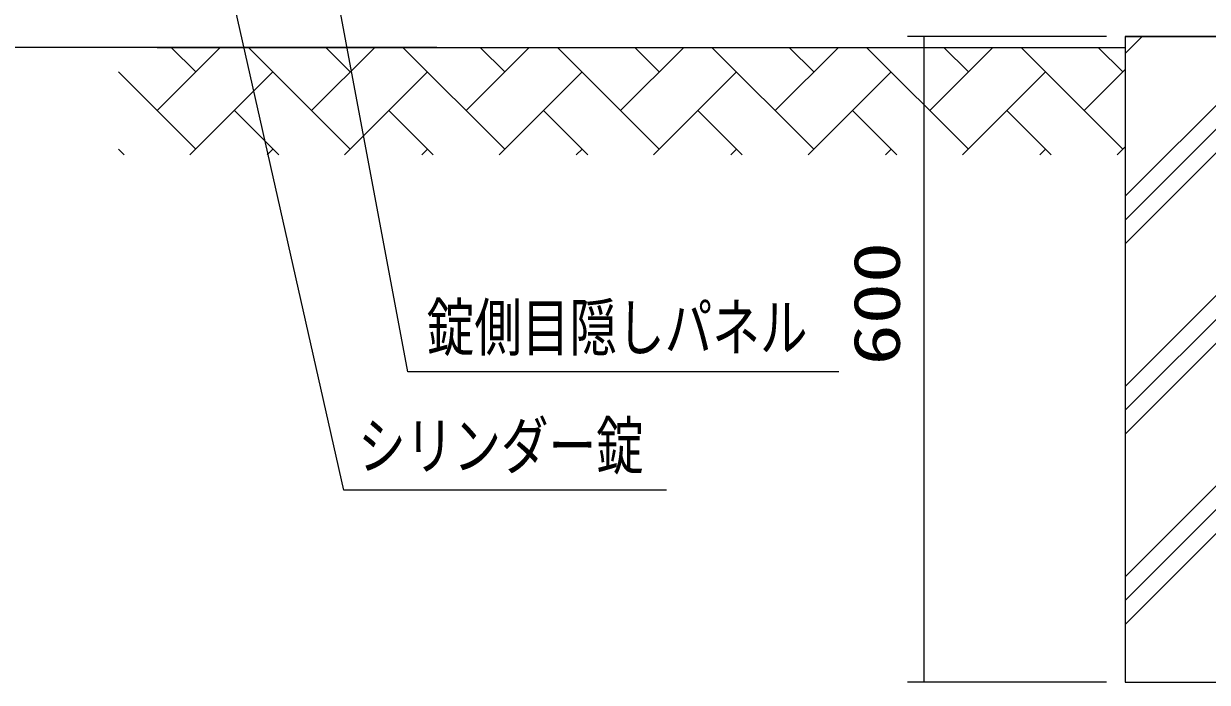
# Model space of a CAD drawing. Units: millimetres at full size; details may follow other scales. Extents: x -4455 to 4455, y -3150 to 3150.
# Drawn here: x 1272 to 2373, y -1526 to -914 of the extents above; entities that cross this region are included whole.
import ezdxf
from ezdxf.enums import TextEntityAlignment as Align

# ---------------------------------------------------------------- set-up
doc = ezdxf.new("R2010")
doc.units = ezdxf.units.MM
doc.header["$LTSCALE"] = 20
for name, color, linetype, lineweight in [('0-0_外形線', 7, 'Continuous', 18), ('0-3_寸法線', 1, 'Continuous', 18), ('0-D_ハッチング', 253, 'Continuous', 18)]:
    doc.layers.add(name, color=color, linetype=linetype, lineweight=lineweight)
doc.styles.add('ＭＳ ゴシック', font='')
doc.styles.get('ＭＳ ゴシック').set_extended_font_data('MS Gothic')

msp = doc.modelspace()

# ---------------------------------------------------------------- linework, layer by layer
at = {"layer": '0-0_外形線'}
for p, q in [((2296.67, -926.13), (2296.67, -1526.13)), ((1656.67, -936.13), (256.62, -936.13)), ((1396.67, -936.13), (2296.72, -936.13)), ((2296.67, -1526.13), (2596.67, -1526.13))]:
    msp.add_line(p, q, dxfattribs=at)
msp.add_lwpolyline([(2296.67, -926.13), (2416.42, -926.13), (2296.72, -926.13)], dxfattribs=at)
at = {"layer": '0-3_寸法線'}
for p, q in [((2279.42, -926.13), (2094.35, -926.13)), ((2279.42, -1526.13), (2094.35, -1526.13))]:
    msp.add_line(p, q, dxfattribs=at)
at = {"layer": '0-3_寸法線', "color": 2}
msp.add_line((2109.35, -926.13), (2109.35, -1526.13), dxfattribs=at)
at = {"layer": '0-3_寸法線', "color": 4}
for points in [[(1870.31, -1347.6), (1570.14, -1347.6), (1323.08, -252.75)], [(2030.33, -1237.64), (1629.77, -1237.64), (1457.64, -320.07)]]:
    msp.add_lwpolyline(points, dxfattribs=at)
at = {"layer": '0-D_ハッチング'}
for p, q in [((2296.67, -941.93), (2312.48, -926.13)), ((1396.52, -994.87), (1455.27, -936.13)), ((1432.45, -958.95), (1409.62, -936.13)), ((1576.13, -1030.79), (1481.46, -936.13)), ((1540.21, -994.87), (1598.95, -936.13)), ((1576.13, -958.95), (1553.3, -936.13)), ((1719.81, -1030.79), (1625.15, -936.13)), ((1683.89, -994.87), (1742.64, -936.13)), ((1719.81, -958.95), (1696.99, -936.13)), ((1863.5, -1030.79), (1768.83, -936.13)), ((1827.58, -994.87), (1886.32, -936.13)), ((1863.5, -958.95), (1840.67, -936.13)), ((2007.18, -1030.79), (1912.51, -936.13)), ((1971.26, -994.87), (2030.01, -936.13)), ((2007.18, -958.95), (1984.36, -936.13)), ((2150.87, -1030.79), (2056.2, -936.13)), ((2114.95, -994.87), (2173.69, -936.13)), ((2150.87, -958.95), (2128.04, -936.13)), ((2294.55, -1030.79), (2199.88, -936.13)), ((2294.55, -958.95), (2271.72, -936.13)), ((2258.63, -994.87), (2296.67, -956.83)), ((2296.67, -1074.51), (2416.42, -954.76)), ((1432.45, -1030.79), (1360.67, -959.02)), ((1427.11, -1036.13), (1504.29, -958.95)), ((1570.8, -1036.13), (1647.97, -958.95)), ((1714.48, -1036.13), (1791.66, -958.95)), ((1858.17, -1036.13), (1935.34, -958.95)), ((2001.85, -1036.13), (2079.02, -958.95)), ((2145.53, -1036.13), (2222.71, -958.95)), ((2296.67, -1096.61), (2416.42, -976.86)), ((1509.62, -1036.13), (1468.37, -994.87)), ((1653.3, -1036.13), (1612.05, -994.87)), ((1796.99, -1036.13), (1755.73, -994.87)), ((1940.67, -1036.13), (1899.42, -994.87)), ((2084.36, -1036.13), (2043.1, -994.87)), ((2228.04, -1036.13), (2186.79, -994.87)), ((2296.67, -1118.71), (2416.42, -998.96)), ((1365.94, -1036.13), (1360.67, -1030.86)), ((1498.95, -1036.13), (1504.29, -1030.79)), ((1642.64, -1036.13), (1647.97, -1030.79)), ((1786.32, -1036.13), (1791.66, -1030.79)), ((1930.01, -1036.13), (1935.34, -1030.79)), ((2073.69, -1036.13), (2079.02, -1030.79)), ((2217.38, -1036.13), (2222.71, -1030.79)), ((2289.22, -1036.13), (2296.67, -1028.67)), ((2296.67, -1428.07), (2596.67, -1128.07)), ((2296.67, -1251.29), (2416.42, -1131.54)), ((2296.67, -1450.17), (2596.67, -1150.17)), ((2296.67, -1273.39), (2416.42, -1153.64)), ((2296.67, -1472.26), (2596.67, -1172.26)), ((2296.67, -1295.49), (2416.42, -1175.74))]:
    msp.add_line(p, q, dxfattribs=at)

# ---------------------------------------------------------------- texts
at = {"layer": '0-3_寸法線', "color": 3, "style": 'ＭＳ ゴシック', "width": 1.3}
msp.add_text('600', height=43.26, rotation=90, dxfattribs=at).set_placement((2100.18, -1231.68), align=Align.BOTTOM_LEFT)
at = {"layer": '0-3_寸法線', "color": 3, "style": 'ＭＳ ゴシック', "width": 0.75}
for s, p in [('錠側目隠しパネル', (1647.27, -1230.96)), ('シリンダー錠', (1583.52, -1340.92))]:
    msp.add_text(s, height=43.26, dxfattribs=at).set_placement(p, align=Align.BOTTOM_LEFT)

doc.saveas('drawing.dxf')
